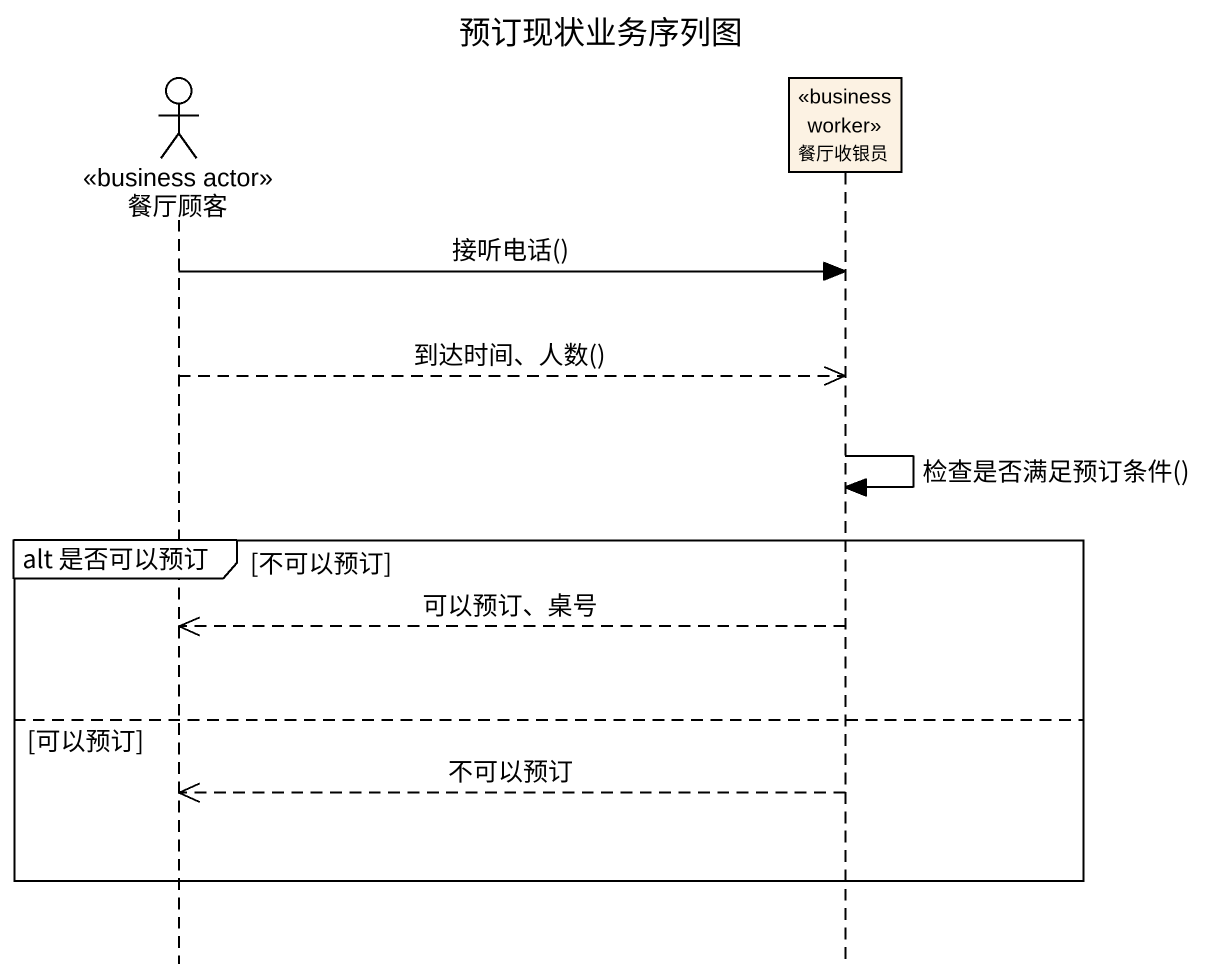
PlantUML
@startuml
title 预订现状业务序列图
hide footbox
actor 餐厅顾客 <<business actor>>
participant 餐厅收银员 <<business worker>>

餐厅顾客 -> 餐厅收银员 : 接听电话()
餐厅顾客 -->> 餐厅收银员 : 到达时间、人数()
餐厅收银员 -> 餐厅收银员 : 检查是否满足预订条件()
group alt 是否可以预订 [不可以预订]
  餐厅收银员 -->> 餐厅顾客 : 可以预订、桌号
else 可以预订
  餐厅收银员 -->> 餐厅顾客 : 不可以预订
end
@enduml
